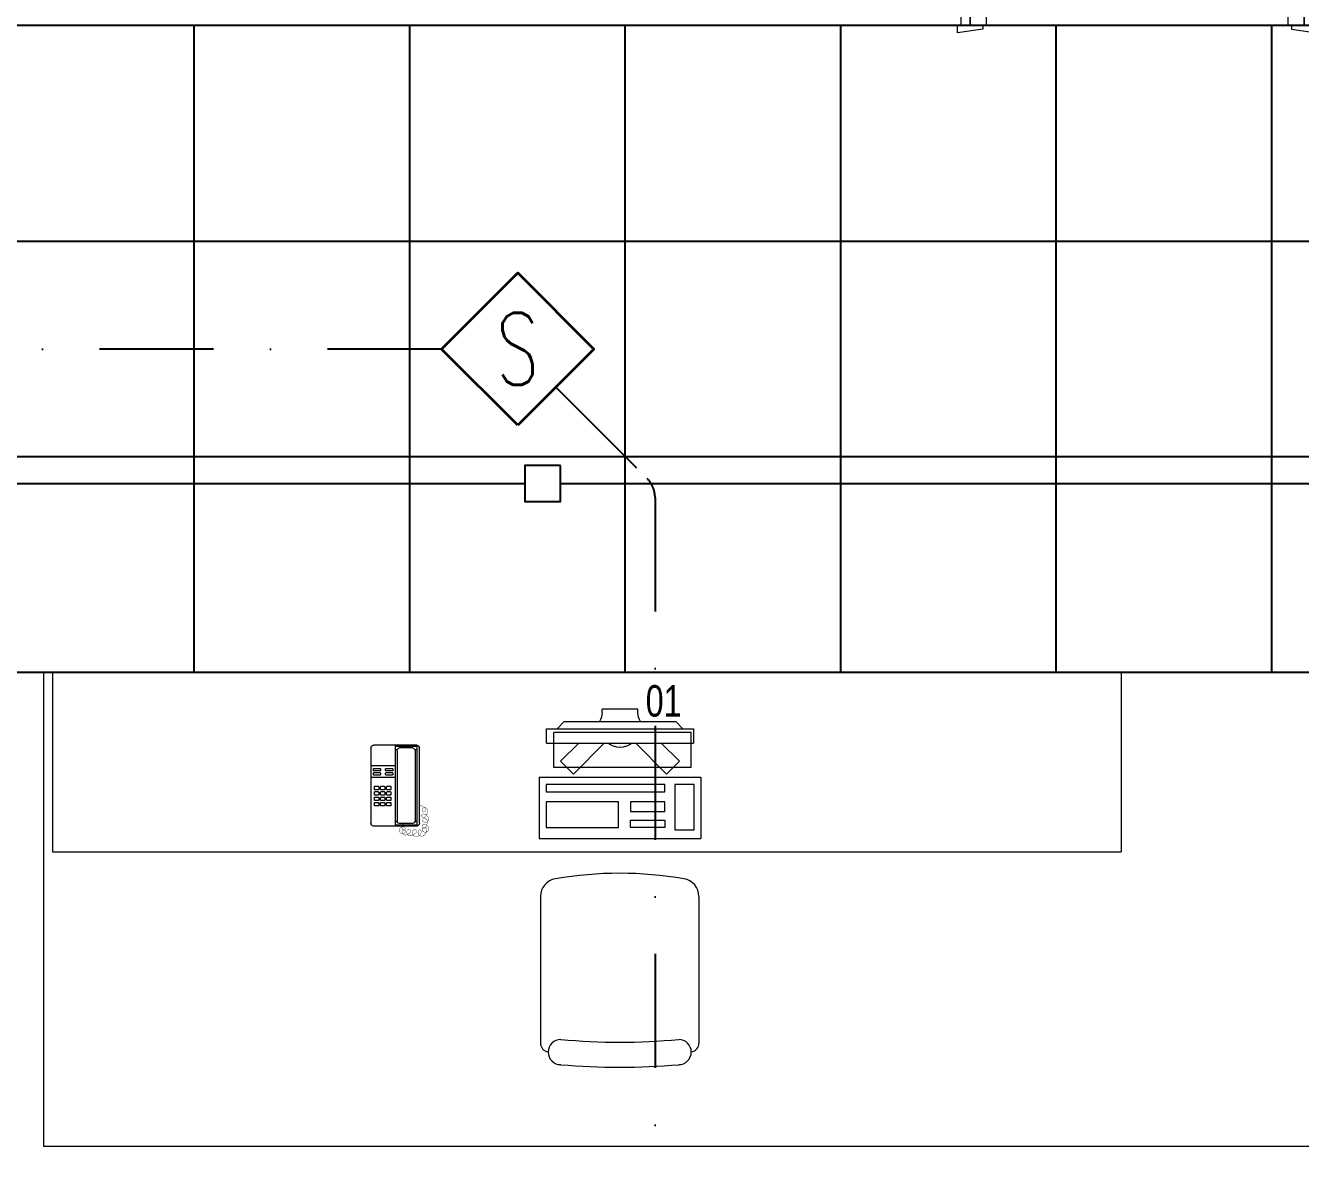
# Model space of a CAD drawing. Header units: inches. Extents: x -246178 to 57169, y -29325 to 19878.
# Drawn here: x 14148 to 17698, y -4107 to -947 of the extents above; entities that cross this region are included whole.
import ezdxf
from ezdxf.enums import TextEntityAlignment as Align

# ---------------------------------------------------------------- set-up
doc = ezdxf.new("R2010")
doc.units = ezdxf.units.IN
doc.header["$LTSCALE"] = 25
doc.header["$MEASUREMENT"] = 0
doc.linetypes.add('DASHDOT', pattern=[25.4, 12.7, -6.35, 0, -6.35])
doc.layers.get('0').update_dxf_attribs({"color": 8})
for name, color, linetype, lineweight in [('00-Ground Floor$0$72_EGR_EQP_TAG', 142, 'Continuous', 5), ('00-Ground Floor$0$LOADING', 253, 'Continuous', 5), ('00-Ground Floor$0$Walls', 251, 'Continuous', 5), ('00-Ground Floor$0$Wooden Joinery', 251, 'Continuous', 5), ('E-LITE-CLNG-CNDT', 6, 'DASHDOT', 35), ('F-ALRM-CLNG @ 100', 33, 'Continuous', 35), ('F-ALRM-CLNG-CNDT', 51, 'DASHDOT', 25), ('F-ALRM-CNDT-SPLY', 43, 'POWER SUPPLY', 25)]:
    doc.layers.add(name, color=color, linetype=linetype, lineweight=lineweight)
doc.layers.add('00-Ground Floor$0$False Ceiling', color=251, linetype='Continuous')
doc.styles.add('00-Ground Floor$0$X3G_ENTITY_257CFD', font='swisscl.ttf', dxfattribs={"height": 200})
doc.styles.add('DC_Simplex', font='SIMPLEX.shx', dxfattribs={"width": 0.7})
doc.styles.get("Standard").update_dxf_attribs({"font": 'arial.ttf'})
doc.linetypes.add('POWER SUPPLY', pattern='A,50.8,-4,["PS",Standard,S=4.5,R=0,X=0,Y=-2.25],-11', length=65.8)

# ---------------------------------------------------------------- blocks, each defined once
blk = doc.blocks.new('00-Ground Floor$0$A$C72370EFE')
at = {"layer": '00-Ground Floor$0$Wooden Joinery'}
for p, q in [((-0.01, -0.03), (-0.01, -0.07)), ((0, -0.03), (-0.01, -0.03)), ((0.04, -0.03), (0.05, -0.03)), ((0.05, -0.03), (0.05, -0.07)), ((-0.05, -0.07), (-0.05, -0.16)), ((-0.03, -0.07), (-0.03, -0.16)), ((-0.01, -0.04), (-0.02, -0.04)), ((-0.01, -0.06), (-0.02, -0.06)), ((0, -0.07), (-0.01, -0.07)), ((0.04, -0.07), (0.05, -0.07)), ((0.05, -0.04), (0.06, -0.04)), ((0.05, -0.06), (0.06, -0.06)), ((0.07, -0.07), (0.07, -0.16)), ((0.09, -0.07), (0.09, -0.16)), ((-0.01, -0.17), (-0.02, -0.17)), ((-0.01, -0.17), (-0.01, -0.19)), ((0.05, -0.17), (0.06, -0.17)), ((0.05, -0.17), (0.05, -0.19)), ((-0.01, -0.19), (-0.02, -0.19)), ((0.05, -0.19), (0.06, -0.19))]:
    blk.add_line(p, q, dxfattribs=at)
for centre, radius, start, end in [((-0.02, -0.07), 0.03, 90, 180), ((-0.02, -0.07), 0.01, 90, 180), ((0.06, -0.07), 0.03, 0, 90), ((0.06, -0.07), 0.01, 0, 90), ((-0.02, -0.16), 0.03, 180, 270), ((-0.02, -0.16), 0.01, 180, 270), ((0.06, -0.16), 0.01, 270, 0), ((0.06, -0.16), 0.03, 270, 0)]:
    blk.add_arc(centre, radius, start, end, dxfattribs=at)
blk = doc.blocks.new('00-Ground Floor$0$A$C5DAD61B4')
at = {"layer": '00-Ground Floor$0$Wooden Joinery'}
for points in [[(80, 959.1), (80, 969.1), (10, 979.1), (10, 959.1)], [(940, 959.1), (940, 969.1), (1010, 979.1), (1010, 959.1)], [(70, 859.1), (70, 849.1), (0, 839.1), (0, 859.1)], [(120, 859.1), (120, 0), (80, 0), (80, 859.1)], [(950, 859.1), (950, 849.1), (1020, 839.1), (1020, 859.1)]]:
    blk.add_lwpolyline(points, close=True, dxfattribs=at)
for points in [[(45, 859.1), (45, 959.1), (20, 959.1), (20, 859.1), (45, 859.1)], [(45, 859.1), (80, 859.1), (80, 899.1), (90, 899.1), (90, 959.1), (45, 959.1), (45, 859.1)], [(975, 859.1), (940, 859.1), (940, 899.1), (930, 899.1), (930, 959.1), (975, 959.1), (975, 859.1)], [(975, 859.1), (975, 959.1), (1000, 959.1), (1000, 859.1), (975, 859.1)]]:
    blk.add_lwpolyline(points, dxfattribs=at)
blk.add_arc((80, 859.1), 860, 272.666, 0, dxfattribs=at)
at = {"layer": '00-Ground Floor$0$Wooden Joinery', "xscale": 999.9999999998854, "yscale": 999.9999999998854, "zscale": 999.9999999998854, "rotation": 180}
blk.add_blockref('00-Ground Floor$0$A$C72370EFE', (120, 0), dxfattribs=at)
blk = doc.blocks.new('00-Ground Floor$0$DM20079-P')
at = {"color": 0}
for p, q in [((-0.0686, 0.217), (-0.0686, 0.008)), ((-0.0616, 0.225), (0.0594, 0.225)), ((-0.0616, 0.225), (-0.0616, 0)), ((-0.0616, 0.222), (-0.0016, 0.222)), ((-0.0496, 0.2175), (-0.0136, 0.2175)), ((-0.0016, 0.225), (-0.0016, 0)), ((0.0664, 0.217), (0.0664, 0.008)), ((-0.0616, 0.212), (-0.0565, 0.212)), ((-0.0566, 0.2105), (-0.0566, 0.0145)), ((-0.0068, 0.212), (-0.0016, 0.212)), ((-0.0066, 0.2105), (-0.0066, 0.0145)), ((-0.0016, 0.1675), (0.0664, 0.1675)), ((-0.0016, 0.135), (0.0664, 0.135)), ((-0.0616, 0.013), (-0.0565, 0.013)), ((-0.0616, 0.003), (-0.0016, 0.003)), ((-0.0594, 0), (0.0594, 0)), ((-0.0496, 0.0075), (-0.0136, 0.0075)), ((-0.0068, 0.013), (-0.0016, 0.013))]:
    blk.add_line(p, q, dxfattribs=at)
for points in [[(0.0074, 0.1605, 0.414214), (0.0054, 0.1585), (0.0054, 0.1555, 0.414214), (0.0074, 0.1535), (0.0234, 0.1535, 0.414214), (0.0254, 0.1555), (0.0254, 0.1585, 0.414214), (0.0234, 0.1605)], [(0.0234, 0.142, 0.414214), (0.0254, 0.144), (0.0254, 0.147, 0.414214), (0.0234, 0.149), (0.0074, 0.149, 0.414214), (0.0054, 0.147), (0.0054, 0.144, 0.414214), (0.0074, 0.142)], [(0.0574, 0.1535, 0.414214), (0.0594, 0.1555), (0.0594, 0.1585, 0.414214), (0.0574, 0.1605), (0.0414, 0.1605, 0.414214), (0.0394, 0.1585), (0.0394, 0.1555, 0.414214), (0.0414, 0.1535)], [(0.0574, 0.142, 0.414214), (0.0594, 0.144), (0.0594, 0.147, 0.414214), (0.0574, 0.149), (0.0414, 0.149, 0.414214), (0.0394, 0.147), (0.0394, 0.144, 0.414214), (0.0414, 0.142)], [(0.0104, 0.103, 0.414214), (0.0124, 0.101), (0.0204, 0.101, 0.414214), (0.0224, 0.103), (0.0224, 0.109, 0.414214), (0.0204, 0.111), (0.0124, 0.111, 0.414214), (0.0104, 0.109)], [(0.0274, 0.103, 0.414214), (0.0294, 0.101), (0.0374, 0.101, 0.414214), (0.0394, 0.103), (0.0394, 0.109, 0.414214), (0.0374, 0.111), (0.0294, 0.111, 0.414214), (0.0274, 0.109)], [(0.0444, 0.103, 0.414214), (0.0464, 0.101), (0.0544, 0.101, 0.414214), (0.0564, 0.103), (0.0564, 0.109, 0.414214), (0.0544, 0.111), (0.0464, 0.111, 0.414214), (0.0444, 0.109)], [(0.0104, 0.088, 0.414214), (0.0124, 0.086), (0.0204, 0.086, 0.414214), (0.0224, 0.088), (0.0224, 0.094, 0.414214), (0.0204, 0.096), (0.0124, 0.096, 0.414214), (0.0104, 0.094)], [(0.0104, 0.073, 0.414214), (0.0124, 0.071), (0.0204, 0.071, 0.414214), (0.0224, 0.073), (0.0224, 0.079, 0.414214), (0.0204, 0.081), (0.0124, 0.081, 0.414214), (0.0104, 0.079)], [(0.0274, 0.088, 0.414214), (0.0294, 0.086), (0.0374, 0.086, 0.414214), (0.0394, 0.088), (0.0394, 0.094, 0.414214), (0.0374, 0.096), (0.0294, 0.096, 0.414214), (0.0274, 0.094)], [(0.0274, 0.073, 0.414214), (0.0294, 0.071), (0.0374, 0.071, 0.414214), (0.0394, 0.073), (0.0394, 0.079, 0.414214), (0.0374, 0.081), (0.0294, 0.081, 0.414214), (0.0274, 0.079)], [(0.0444, 0.088, 0.414214), (0.0464, 0.086), (0.0544, 0.086, 0.414214), (0.0564, 0.088), (0.0564, 0.094, 0.414214), (0.0544, 0.096), (0.0464, 0.096, 0.414214), (0.0444, 0.094)], [(0.0444, 0.073, 0.414214), (0.0464, 0.071), (0.0544, 0.071, 0.414214), (0.0564, 0.073), (0.0564, 0.079, 0.414214), (0.0544, 0.081), (0.0464, 0.081, 0.414214), (0.0444, 0.079)], [(0.0104, 0.058, 0.414214), (0.0124, 0.056), (0.0204, 0.056, 0.414214), (0.0224, 0.058), (0.0224, 0.064, 0.414214), (0.0204, 0.066), (0.0124, 0.066, 0.414214), (0.0104, 0.064)], [(0.0274, 0.058, 0.414214), (0.0294, 0.056), (0.0374, 0.056, 0.414214), (0.0394, 0.058), (0.0394, 0.064, 0.414214), (0.0374, 0.066), (0.0294, 0.066, 0.414214), (0.0274, 0.064)], [(0.0444, 0.058, 0.414214), (0.0464, 0.056), (0.0544, 0.056, 0.414214), (0.0564, 0.058), (0.0564, 0.064, 0.414214), (0.0544, 0.066), (0.0464, 0.066, 0.414214), (0.0444, 0.064)]]:
    blk.add_lwpolyline(points, format="xyb", close=True, dxfattribs=at)
at = {"color": 0, "const_width": 0.001}
blk.add_lwpolyline([(-0.0686, 0.059, 0.184574), (-0.0861, 0.0478, 1.44364), (-0.0769, 0.0452, 0.837915), (-0.0907, 0.0465, 0.30536), (-0.0835, 0.0248, 1.584726), (-0.0815, 0.034, 0.253153), (-0.094, 0.0228, 0.874198), (-0.0776, 0.0142, 0.915253), (-0.0897, 0.0168, 0.223821), (-0.0874, -0.0011, 1.703343), (-0.0796, 0.005, 0.588962), (-0.0934, -0.0114, 0.717795), (-0.0769, -0.0108, 0.983104), (-0.0875, -0.0075, 0.326362), (-0.0815, -0.0259, 0.758716), (-0.0657, -0.0134, 0.906186), (-0.0743, -0.016, 0.189488), (-0.067, -0.0272, 0.7948), (-0.0506, -0.0127, 1.223996), (-0.0585, -0.0193, 0.072149), (-0.0473, -0.0259, 0.645886), (-0.0341, -0.0134, 1.366917), (-0.042, -0.0193, 0.078415), (-0.0315, -0.0246, 0.723006), (-0.0229, -0.0127, 1.105484), (-0.0289, -0.018, 0.327892), (-0.017, -0.0193, 0.446638), (-0.0144, -0.0068, 0.327263), (-0.0269, -0.0029, 1.240441), (-0.0229, -0.0094, 0.611307), (-0.0278, 0.0075)], format="xyb", dxfattribs=at)
at = {"color": 0}
for centre, radius, start, end in [((-0.0605, 0.217), 0.00813, 97.9633, 179.6649), ((-0.0496, 0.2105), 0.007, 90, 180), ((-0.0136, 0.2105), 0.007, 0, 90), ((0.0582, 0.217), 0.00813, 0.3351, 82.0367), ((-0.0605, 0.008), 0.00813, 180.3351, 277.9633), ((-0.0496, 0.0145), 0.007, 180, 270), ((-0.0136, 0.0145), 0.007, 270, 0), ((0.0582, 0.008), 0.00813, 277.9633, 359.6649)]:
    blk.add_arc(centre, radius, start, end, dxfattribs=at)
blk = doc.blocks.new('00-Ground Floor$0$GF21021-P')
for p, q in [((-0.2207, 0.4756), (-0.2207, 0.0675)), ((0.2205, 0.4756), (0.2205, 0.0675))]:
    blk.add_line(p, q)
for centre, radius, start, end in [((-0.0001, -0.5295), 1.0695, 80.3671, 99.6329), ((-0.1707, 0.4756), 0.05, 99.6329, 180), ((0.1705, 0.4756), 0.05, 0, 80.3671), ((-0.1643, 0.0425), 0.0351, 90, 270), ((0, 1.8467), 1.7767, 264.6946, 275.3053), ((0.1641, 0.0425), 0.0351, 270, 90), ((-0.1957, 0.0675), 0.025, 180, 261.4721), ((0.1955, 0.0675), 0.025, 278.5279, 0), ((0, 1.8314), 1.8314, 264.8532, 275.147)]:
    blk.add_arc(centre, radius, start, end)
blk = doc.blocks.new('00-Ground Floor$0$ITCWLS1-P')
at = {"layer": '00-Ground Floor$0$LOADING'}
for p, q in [((-0.2651, 0.43, 0), (-0.3051, 0.43, 0)), ((-0.3051, 0.43, 0), (-0.3051, 0.02, 0)), ((-0.2651, 0.43, 0), (-0.2651, 0.02, 0)), ((-0.17, 0.45), (-0.17, 0)), ((-0.17, 0.45), (0, 0.45)), ((-0.1496, 0.4305), (-0.1291, 0.4305)), ((-0.1291, 0.4305), (-0.1291, 0.4089)), ((0, 0.45), (0, 0)), ((-0.3251, 0.38, 0), (-0.3051, 0.4, 0)), ((-0.197, 0.4094), (-0.295, 0.4094)), ((-0.295, 0.0264), (-0.295, 0.4094)), ((-0.197, 0.0264), (-0.197, 0.4094)), ((-0.3251, 0.38, 0), (-0.3251, 0.07, 0)), ((-0.3503, 0.275), (-0.3596, 0.275)), ((-0.3596, 0.175), (-0.3596, 0.275)), ((-0.3503, 0.175), (-0.3596, 0.175)), ((-0.3251, 0.07, 0), (-0.3051, 0.05, 0)), ((-0.3051, 0.02, 0), (-0.2651, 0.02, 0)), ((-0.197, 0.0264), (-0.295, 0.0264)), ((-0.17, 0), (0, 0))]:
    blk.add_line(p, q, dxfattribs=at)
at = {"layer": '00-Ground Floor$0$LOADING', "extrusion": (2.48281e-10, 3.18408e-10, -1)}
for p, q in [((-0.2651, 0.3395), (-0.2144, 0.3902)), ((-0.1791, 0.3548), (-0.2144, 0.3902)), ((-0.2651, 0.2688), (-0.1791, 0.3548))]:
    blk.add_line(p, q, dxfattribs=at)
at = {"layer": '00-Ground Floor$0$LOADING', "extrusion": (2.48281e-10, -3.18408e-10, -1)}
for p, q in [((-0.2651, 0.1812), (-0.1791, 0.0952)), ((-0.2651, 0.1105), (-0.2144, 0.0598)), ((-0.1791, 0.0952), (-0.2144, 0.0598))]:
    blk.add_line(p, q, dxfattribs=at)
at = {"layer": '00-Ground Floor$0$LOADING'}
for points in [[(-0.1291, 0.4089), (-0.1291, 0.1), (-0.1496, 0.1), (-0.1496, 0.4305)], [(-0.1496, 0.1), (-0.1496, 0.1), (-0.1496, 0.1), (-0.1496, 0.1), (-0.1496, 0.1), (-0.1496, 0.1), (-0.1496, 0.1), (-0.1496, 0.1), (-0.1496, 0.1)], [(-0.1496, 0.1), (-0.1496, 0.1), (-0.1496, 0.1), (-0.1496, 0.1), (-0.1496, 0.1), (-0.1496, 0.1), (-0.1496, 0.1), (-0.1496, 0.1), (-0.1496, 0.1), (-0.1496, 0.1), (-0.1496, 0.1), (-0.1496, 0.1), (-0.1496, 0.1), (-0.1496, 0.1), (-0.1496, 0.1), (-0.1496, 0.1), (-0.1496, 0.1), (-0.1496, 0.1)], [(-0.1496, 0.1), (-0.1496, 0.1), (-0.1496, 0.1), (-0.1496, 0.1), (-0.1496, 0.1), (-0.1496, 0.1), (-0.1496, 0.1), (-0.1496, 0.1), (-0.1496, 0.1), (-0.1496, 0.1)], [(-0.1496, 0.1), (-0.1496, 0.1), (-0.1496, 0.1), (-0.1496, 0.1), (-0.1496, 0.1), (-0.1496, 0.1), (-0.1496, 0.1)], [(-0.1496, 0.1), (-0.1496, 0.1), (-0.1496, 0.1), (-0.1496, 0.1), (-0.1496, 0.1), (-0.1496, 0.1), (-0.1496, 0.1), (-0.1496, 0.1), (-0.1496, 0.1), (-0.1496, 0.1)], [(-0.1496, 0.1), (-0.1496, 0.1), (-0.1496, 0.1), (-0.1496, 0.1), (-0.1496, 0.1), (-0.1496, 0.1), (-0.1496, 0.1), (-0.1496, 0.1), (-0.1496, 0.1), (-0.1496, 0.1), (-0.1496, 0.1), (-0.1496, 0.1), (-0.1496, 0.1), (-0.1496, 0.1), (-0.1496, 0.1)], [(-0.1496, 0.1), (-0.1496, 0.1), (-0.1496, 0.1), (-0.1496, 0.1), (-0.1496, 0.1), (-0.1496, 0.1), (-0.1496, 0.1), (-0.1496, 0.1), (-0.1496, 0.1), (-0.1496, 0.1)], [(-0.1496, 0.1), (-0.1496, 0.1), (-0.1496, 0.1), (-0.1496, 0.1), (-0.1496, 0.1), (-0.1496, 0.1), (-0.1496, 0.1), (-0.1496, 0.1), (-0.1496, 0.1), (-0.1496, 0.1)], [(-0.1496, 0.1), (-0.1496, 0.1), (-0.1496, 0.1), (-0.1496, 0.1), (-0.1496, 0.1), (-0.1496, 0.1), (-0.1496, 0.1), (-0.1496, 0.1), (-0.1496, 0.1), (-0.1496, 0.1), (-0.1496, 0.1), (-0.1496, 0.1), (-0.1496, 0.1), (-0.1496, 0.1), (-0.1496, 0.1), (-0.1496, 0.1), (-0.1496, 0.1), (-0.1496, 0.1), (-0.1496, 0.1), (-0.1496, 0.1), (-0.1496, 0.1), (-0.1496, 0.1), (-0.1496, 0.1), (-0.1496, 0.1), (-0.1496, 0.1), (-0.1496, 0.1), (-0.1496, 0.1), (-0.1496, 0.1), (-0.1496, 0.1), (-0.1496, 0.1), (-0.1496, 0.1), (-0.1496, 0.1), (-0.1496, 0.1), (-0.1496, 0.1), (-0.1496, 0.1), (-0.1496, 0.1), (-0.1496, 0.1), (-0.1496, 0.1), (-0.1496, 0.1), (-0.1496, 0.1), (-0.1496, 0.1), (-0.1496, 0.1), (-0.1496, 0.1), (-0.1496, 0.1), (-0.1496, 0.1), (-0.1496, 0.1), (-0.1496, 0.1), (-0.1496, 0.1), (-0.1496, 0.1), (-0.1496, 0.1), (-0.1496, 0.1), (-0.1496, 0.1), (-0.1496, 0.1), (-0.1496, 0.1)], [(-0.1496, 0.1), (-0.1496, 0.1), (-0.1496, 0.1), (-0.1496, 0.1), (-0.1496, 0.1), (-0.1496, 0.1), (-0.1496, 0.1), (-0.1496, 0.1), (-0.1496, 0.1), (-0.1496, 0.1), (-0.1496, 0.1), (-0.1496, 0.1), (-0.1496, 0.1), (-0.1496, 0.1), (-0.1496, 0.1), (-0.1496, 0.1), (-0.1496, 0.1), (-0.1496, 0.1), (-0.1496, 0.1), (-0.1496, 0.1), (-0.1496, 0.1), (-0.1496, 0.1), (-0.1496, 0.1), (-0.1496, 0.1), (-0.1496, 0.1), (-0.1496, 0.1), (-0.1496, 0.1), (-0.1496, 0.1), (-0.1496, 0.1), (-0.1496, 0.1), (-0.1496, 0.1), (-0.1496, 0.1), (-0.1496, 0.1), (-0.1496, 0.1), (-0.1496, 0.1), (-0.1496, 0.1), (-0.1496, 0.1), (-0.1496, 0.1), (-0.1496, 0.1), (-0.1496, 0.1), (-0.1496, 0.1), (-0.1496, 0.1), (-0.1496, 0.1), (-0.1496, 0.1), (-0.1496, 0.1), (-0.1496, 0.1), (-0.1496, 0.1), (-0.1496, 0.1), (-0.1496, 0.1), (-0.1496, 0.1), (-0.1496, 0.1), (-0.1496, 0.1), (-0.1496, 0.1), (-0.1496, 0.1), (-0.1496, 0.1), (-0.1496, 0.1), (-0.1496, 0.1), (-0.1496, 0.1), (-0.1496, 0.1), (-0.1496, 0.1), (-0.1496, 0.1), (-0.1496, 0.1), (-0.1496, 0.1), (-0.1496, 0.1), (-0.1496, 0.1), (-0.1496, 0.1), (-0.1496, 0.1), (-0.1496, 0.1), (-0.1496, 0.1), (-0.1496, 0.1), (-0.1496, 0.1), (-0.1496, 0.1), (-0.1496, 0.1), (-0.1496, 0.1), (-0.1496, 0.1), (-0.1496, 0.1), (-0.1496, 0.1), (-0.1496, 0.1), (-0.1496, 0.1), (-0.1496, 0.1), (-0.1496, 0.1), (-0.1496, 0.1), (-0.1496, 0.1), (-0.1496, 0.1), (-0.1496, 0.1), (-0.1496, 0.1), (-0.1496, 0.1), (-0.1496, 0.1), (-0.1496, 0.1)], [(-0.1496, 0.1), (-0.1496, 0.1), (-0.1496, 0.1), (-0.1496, 0.1), (-0.1496, 0.1), (-0.1496, 0.1), (-0.1496, 0.1), (-0.1496, 0.1), (-0.1496, 0.1), (-0.1496, 0.1), (-0.1496, 0.1), (-0.1496, 0.1)], [(-0.1496, 0.1), (-0.1496, 0.1), (-0.1496, 0.1), (-0.1496, 0.1), (-0.1496, 0.1), (-0.1496, 0.1), (-0.1496, 0.1)], [(-0.1496, 0.1), (-0.1496, 0.1), (-0.1496, 0.1), (-0.1496, 0.1), (-0.1496, 0.1), (-0.1496, 0.1), (-0.1496, 0.1), (-0.1496, 0.1), (-0.1496, 0.1), (-0.1496, 0.1), (-0.1496, 0.1), (-0.1496, 0.1), (-0.1496, 0.1), (-0.1496, 0.1), (-0.1496, 0.1), (-0.1496, 0.1), (-0.1496, 0.1)], [(-0.1496, 0.1), (-0.1496, 0.1), (-0.1496, 0.1), (-0.1496, 0.1), (-0.1496, 0.1), (-0.1496, 0.1), (-0.1496, 0.1), (-0.1496, 0.1), (-0.1496, 0.1), (-0.1496, 0.1), (-0.1496, 0.1), (-0.1496, 0.1), (-0.1496, 0.1), (-0.1496, 0.1), (-0.1496, 0.1), (-0.1496, 0.1), (-0.1496, 0.1), (-0.1496, 0.1), (-0.1496, 0.1), (-0.1496, 0.1), (-0.1496, 0.1), (-0.1496, 0.1), (-0.1496, 0.1), (-0.1496, 0.1), (-0.1496, 0.1), (-0.1496, 0.1), (-0.1496, 0.1), (-0.1496, 0.1), (-0.1496, 0.1), (-0.1496, 0.1), (-0.1496, 0.1), (-0.1496, 0.1), (-0.1496, 0.1), (-0.1496, 0.1), (-0.1496, 0.1), (-0.1496, 0.1), (-0.1496, 0.1), (-0.1496, 0.1), (-0.1496, 0.1), (-0.1496, 0.1), (-0.1496, 0.1), (-0.1496, 0.1), (-0.1496, 0.1), (-0.1496, 0.1), (-0.1496, 0.1), (-0.1496, 0.1), (-0.1496, 0.1), (-0.1496, 0.1), (-0.1496, 0.1), (-0.1496, 0.1), (-0.1496, 0.1), (-0.1496, 0.1), (-0.1496, 0.1), (-0.1496, 0.1), (-0.1496, 0.1), (-0.1496, 0.1), (-0.1496, 0.1), (-0.1496, 0.1), (-0.1496, 0.1), (-0.1496, 0.1), (-0.1496, 0.1), (-0.1496, 0.1), (-0.1496, 0.1), (-0.1496, 0.1), (-0.1496, 0.1), (-0.1496, 0.1), (-0.1496, 0.1), (-0.1496, 0.1), (-0.1496, 0.1), (-0.1496, 0.1), (-0.1496, 0.1), (-0.1496, 0.1), (-0.1496, 0.1), (-0.1496, 0.1), (-0.1496, 0.1), (-0.1496, 0.1), (-0.1496, 0.1), (-0.1496, 0.1), (-0.1496, 0.1), (-0.1496, 0.1), (-0.1496, 0.1), (-0.1496, 0.1), (-0.1496, 0.1), (-0.1496, 0.1), (-0.1496, 0.1), (-0.1496, 0.1), (-0.1496, 0.1), (-0.1496, 0.1), (-0.1496, 0.1), (-0.1496, 0.1), (-0.1496, 0.1), (-0.1496, 0.1), (-0.1496, 0.1), (-0.1496, 0.1), (-0.1496, 0.1), (-0.1496, 0.1), (-0.1496, 0.1), (-0.1496, 0.1), (-0.1496, 0.1), (-0.1496, 0.1), (-0.1496, 0.1), (-0.1496, 0.1), (-0.1496, 0.1), (-0.1496, 0.1), (-0.1496, 0.1), (-0.1496, 0.1), (-0.1496, 0.1), (-0.1496, 0.1), (-0.1496, 0.1), (-0.1496, 0.1), (-0.1496, 0.1)], [(-0.1496, 0.1), (-0.1496, 0.1), (-0.1496, 0.1), (-0.1496, 0.1), (-0.1496, 0.1), (-0.1496, 0.1), (-0.1496, 0.1), (-0.1496, 0.1)]]:
    blk.add_lwpolyline(points, dxfattribs=at)
for points in [[(-0.1019, 0.4305), (-0.0304, 0.4305), (-0.0304, 0.2294), (-0.1019, 0.2294)], [(-0.1019, 0.1954), (-0.0747, 0.1954), (-0.0747, 0.1), (-0.1019, 0.1)], [(-0.0304, 0.1954), (-0.0508, 0.1954), (-0.0508, 0.1), (-0.0304, 0.1)], [(-0.1496, 0.1), (-0.1496, 0.1), (-0.1496, 0.1), (-0.1496, 0.1), (-0.1496, 0.1), (-0.1496, 0.1), (-0.1496, 0.1), (-0.1496, 0.1), (-0.1496, 0.1), (-0.1496, 0.1), (-0.1496, 0.1), (-0.1496, 0.1), (-0.1496, 0.1), (-0.1496, 0.1), (-0.1496, 0.1), (-0.1496, 0.1), (-0.1496, 0.1), (-0.1496, 0.1), (-0.1496, 0.1), (-0.1496, 0.1), (-0.1496, 0.1), (-0.1496, 0.1), (-0.1496, 0.1), (-0.1496, 0.1), (-0.1496, 0.1), (-0.1496, 0.1), (-0.1496, 0.1), (-0.1496, 0.1), (-0.1496, 0.1), (-0.1496, 0.1), (-0.1496, 0.1), (-0.1496, 0.1), (-0.1496, 0.1), (-0.1496, 0.1), (-0.1496, 0.1), (-0.1496, 0.1), (-0.1496, 0.1), (-0.1496, 0.1), (-0.1496, 0.1), (-0.1496, 0.1), (-0.1496, 0.1), (-0.1496, 0.1), (-0.1496, 0.1), (-0.1496, 0.1), (-0.1496, 0.1), (-0.1496, 0.1), (-0.1496, 0.1), (-0.1496, 0.1), (-0.1496, 0.1), (-0.1496, 0.1), (-0.1496, 0.1), (-0.1496, 0.1), (-0.1496, 0.1), (-0.1496, 0.1), (-0.1496, 0.1), (-0.1496, 0.1), (-0.1496, 0.1), (-0.1496, 0.1), (-0.1496, 0.1), (-0.1496, 0.1), (-0.1496, 0.1), (-0.1496, 0.1), (-0.1496, 0.1), (-0.1496, 0.1), (-0.1496, 0.1), (-0.1496, 0.1), (-0.1496, 0.1), (-0.1496, 0.1), (-0.1496, 0.1), (-0.1496, 0.1), (-0.1496, 0.1), (-0.1496, 0.1), (-0.1496, 0.1), (-0.1496, 0.1), (-0.1496, 0.1), (-0.1496, 0.1), (-0.1496, 0.1), (-0.1496, 0.1), (-0.1496, 0.1), (-0.1496, 0.1), (-0.1496, 0.1), (-0.1496, 0.1), (-0.1496, 0.1), (-0.1496, 0.1), (-0.1496, 0.1), (-0.1496, 0.1), (-0.1496, 0.1), (-0.1496, 0.1), (-0.1496, 0.1), (-0.1496, 0.1), (-0.1496, 0.1), (-0.1496, 0.1), (-0.1496, 0.1), (-0.1496, 0.1), (-0.1496, 0.1), (-0.1496, 0.1), (-0.1496, 0.1), (-0.1496, 0.1), (-0.1496, 0.1), (-0.1496, 0.1), (-0.1496, 0.1), (-0.1496, 0.1), (-0.1496, 0.1), (-0.1496, 0.1), (-0.1496, 0.1), (-0.1496, 0.1), (-0.1496, 0.1), (-0.1496, 0.1), (-0.1496, 0.1), (-0.1496, 0.1), (-0.1496, 0.1), (-0.1496, 0.1), (-0.1496, 0.1), (-0.1496, 0.1), (-0.1496, 0.1), (-0.1496, 0.1), (-0.1496, 0.1), (-0.1496, 0.1), (-0.1496, 0.1), (-0.1496, 0.1), (-0.1496, 0.1), (-0.1496, 0.1), (-0.1496, 0.1), (-0.1496, 0.1), (-0.1496, 0.1), (-0.1496, 0.1), (-0.1496, 0.1), (-0.1496, 0.1), (-0.1496, 0.1), (-0.1496, 0.1), (-0.1496, 0.1), (-0.1496, 0.1), (-0.1496, 0.1), (-0.1496, 0.1), (-0.1496, 0.1), (-0.1496, 0.1), (-0.1496, 0.1), (-0.1496, 0.1), (-0.1496, 0.1), (-0.1496, 0.1), (-0.1496, 0.1), (-0.1496, 0.1), (-0.1496, 0.1), (-0.1496, 0.1), (-0.1496, 0.1), (-0.1496, 0.1), (-0.1496, 0.1), (-0.1496, 0.1), (-0.1496, 0.1), (-0.1496, 0.1), (-0.1496, 0.1), (-0.1496, 0.1), (-0.1496, 0.1), (-0.1496, 0.1), (-0.1496, 0.1), (-0.1496, 0.1), (-0.1496, 0.1), (-0.1496, 0.1), (-0.1496, 0.1), (-0.1496, 0.1), (-0.1496, 0.1), (-0.1496, 0.1), (-0.1496, 0.1), (-0.1496, 0.1), (-0.1496, 0.1), (-0.1496, 0.1), (-0.1496, 0.1), (-0.1496, 0.1), (-0.1496, 0.1), (-0.1496, 0.1), (-0.1496, 0.1), (-0.1496, 0.1), (-0.1496, 0.1), (-0.1496, 0.1), (-0.1496, 0.1), (-0.1496, 0.1), (-0.1496, 0.1), (-0.1496, 0.1), (-0.1496, 0.1), (-0.1496, 0.1), (-0.1496, 0.1), (-0.1496, 0.1), (-0.1496, 0.1), (-0.1496, 0.1), (-0.1496, 0.1), (-0.1496, 0.1), (-0.1496, 0.1), (-0.1496, 0.1), (-0.1496, 0.1), (-0.1496, 0.1), (-0.1496, 0.1), (-0.1496, 0.1), (-0.1496, 0.1), (-0.1496, 0.1), (-0.1496, 0.1), (-0.1496, 0.1), (-0.1496, 0.1), (-0.1496, 0.1), (-0.1496, 0.1), (-0.1496, 0.1), (-0.1496, 0.1), (-0.1496, 0.1), (-0.1496, 0.1), (-0.1496, 0.1), (-0.1496, 0.1), (-0.1496, 0.1), (-0.1496, 0.1), (-0.1496, 0.1), (-0.1496, 0.1), (-0.1496, 0.1), (-0.1496, 0.1), (-0.1496, 0.1), (-0.1496, 0.1), (-0.1496, 0.1), (-0.1496, 0.1), (-0.1496, 0.1), (-0.1496, 0.1), (-0.1496, 0.1), (-0.1496, 0.1), (-0.1496, 0.1), (-0.1496, 0.1), (-0.1496, 0.1), (-0.1496, 0.1), (-0.1496, 0.1), (-0.1496, 0.1), (-0.1496, 0.1), (-0.1496, 0.1), (-0.1496, 0.1), (-0.1496, 0.1), (-0.1496, 0.1), (-0.1496, 0.1), (-0.1496, 0.1), (-0.1496, 0.1), (-0.1496, 0.1), (-0.1496, 0.1), (-0.1496, 0.1), (-0.1496, 0.1), (-0.1496, 0.1), (-0.1496, 0.1), (-0.1496, 0.1), (-0.1496, 0.1), (-0.1496, 0.1), (-0.1496, 0.1), (-0.1496, 0.1), (-0.1496, 0.1), (-0.1496, 0.1), (-0.1496, 0.1), (-0.1496, 0.1), (-0.1496, 0.1), (-0.1496, 0.1), (-0.1496, 0.1), (-0.1496, 0.1), (-0.1496, 0.1), (-0.1496, 0.1), (-0.1496, 0.1), (-0.1496, 0.1), (-0.1496, 0.1), (-0.1496, 0.1), (-0.1496, 0.1), (-0.1496, 0.1), (-0.1496, 0.1), (-0.1496, 0.1), (-0.1496, 0.1), (-0.1496, 0.1), (-0.1496, 0.1), (-0.1496, 0.1), (-0.1496, 0.1), (-0.1496, 0.1), (-0.1496, 0.1), (-0.1496, 0.1), (-0.1496, 0.1), (-0.1496, 0.1), (-0.1496, 0.1), (-0.1496, 0.1), (-0.1496, 0.1), (-0.1496, 0.1), (-0.1496, 0.1)], [(-0.1496, 0.1), (-0.1496, 0.1), (-0.1496, 0.1), (-0.1496, 0.1), (-0.1496, 0.1), (-0.1496, 0.1), (-0.1496, 0.1), (-0.1496, 0.1), (-0.1496, 0.1), (-0.1496, 0.1), (-0.1496, 0.1), (-0.1496, 0.1), (-0.1496, 0.1), (-0.1496, 0.1), (-0.1496, 0.1), (-0.1496, 0.1), (-0.1496, 0.1), (-0.1496, 0.1), (-0.1496, 0.1), (-0.1496, 0.1), (-0.1496, 0.1), (-0.1496, 0.1), (-0.1496, 0.1), (-0.1496, 0.1), (-0.1496, 0.1), (-0.1496, 0.1), (-0.1496, 0.1), (-0.1496, 0.1), (-0.1496, 0.1), (-0.1496, 0.1), (-0.1496, 0.1), (-0.1496, 0.1), (-0.1496, 0.1), (-0.1496, 0.1), (-0.1496, 0.1), (-0.1496, 0.1), (-0.1496, 0.1), (-0.1496, 0.1), (-0.1496, 0.1), (-0.1496, 0.1), (-0.1496, 0.1), (-0.1496, 0.1), (-0.1496, 0.1), (-0.1496, 0.1), (-0.1496, 0.1), (-0.1496, 0.1), (-0.1496, 0.1), (-0.1496, 0.1), (-0.1496, 0.1), (-0.1496, 0.1), (-0.1496, 0.1), (-0.1496, 0.1), (-0.1496, 0.1), (-0.1496, 0.1), (-0.1496, 0.1), (-0.1496, 0.1), (-0.1496, 0.1), (-0.1496, 0.1), (-0.1496, 0.1), (-0.1496, 0.1), (-0.1496, 0.1), (-0.1496, 0.1), (-0.1496, 0.1), (-0.1496, 0.1), (-0.1496, 0.1), (-0.1496, 0.1), (-0.1496, 0.1), (-0.1496, 0.1), (-0.1496, 0.1), (-0.1496, 0.1), (-0.1496, 0.1), (-0.1496, 0.1), (-0.1496, 0.1), (-0.1496, 0.1), (-0.1496, 0.1), (-0.1496, 0.1), (-0.1496, 0.1), (-0.1496, 0.1), (-0.1496, 0.1), (-0.1496, 0.1), (-0.1496, 0.1), (-0.1496, 0.1), (-0.1496, 0.1), (-0.1496, 0.1), (-0.1496, 0.1), (-0.1496, 0.1), (-0.1496, 0.1), (-0.1496, 0.1), (-0.1496, 0.1), (-0.1496, 0.1), (-0.1496, 0.1), (-0.1496, 0.1), (-0.1496, 0.1), (-0.1496, 0.1), (-0.1496, 0.1), (-0.1496, 0.1), (-0.1496, 0.1), (-0.1496, 0.1), (-0.1496, 0.1), (-0.1496, 0.1), (-0.1496, 0.1), (-0.1496, 0.1), (-0.1496, 0.1), (-0.1496, 0.1), (-0.1496, 0.1), (-0.1496, 0.1), (-0.1496, 0.1), (-0.1496, 0.1), (-0.1496, 0.1), (-0.1496, 0.1), (-0.1496, 0.1), (-0.1496, 0.1), (-0.1496, 0.1), (-0.1496, 0.1), (-0.1496, 0.1), (-0.1496, 0.1), (-0.1496, 0.1), (-0.1496, 0.1), (-0.1496, 0.1), (-0.1496, 0.1), (-0.1496, 0.1), (-0.1496, 0.1), (-0.1496, 0.1), (-0.1496, 0.1), (-0.1496, 0.1), (-0.1496, 0.1), (-0.1496, 0.1), (-0.1496, 0.1), (-0.1496, 0.1), (-0.1496, 0.1), (-0.1496, 0.1), (-0.1496, 0.1), (-0.1496, 0.1), (-0.1496, 0.1), (-0.1496, 0.1), (-0.1496, 0.1), (-0.1496, 0.1), (-0.1496, 0.1), (-0.1496, 0.1), (-0.1496, 0.1), (-0.1496, 0.1), (-0.1496, 0.1), (-0.1496, 0.1), (-0.1496, 0.1), (-0.1496, 0.1), (-0.1496, 0.1), (-0.1496, 0.1), (-0.1496, 0.1), (-0.1496, 0.1), (-0.1496, 0.1), (-0.1496, 0.1), (-0.1496, 0.1), (-0.1496, 0.1), (-0.1496, 0.1), (-0.1496, 0.1), (-0.1496, 0.1), (-0.1496, 0.1), (-0.1496, 0.1), (-0.1496, 0.1), (-0.1496, 0.1), (-0.1496, 0.1), (-0.1496, 0.1), (-0.1496, 0.1), (-0.1496, 0.1), (-0.1496, 0.1), (-0.1496, 0.1), (-0.1496, 0.1), (-0.1496, 0.1), (-0.1496, 0.1), (-0.1496, 0.1), (-0.1496, 0.1), (-0.1496, 0.1), (-0.1496, 0.1), (-0.1496, 0.1), (-0.1496, 0.1), (-0.1496, 0.1), (-0.1496, 0.1), (-0.1496, 0.1), (-0.1496, 0.1), (-0.1496, 0.1), (-0.1496, 0.1), (-0.1496, 0.1), (-0.1496, 0.1), (-0.1496, 0.1), (-0.1496, 0.1), (-0.1496, 0.1), (-0.1496, 0.1), (-0.1496, 0.1), (-0.1496, 0.1), (-0.1496, 0.1), (-0.1496, 0.1), (-0.1496, 0.1), (-0.1496, 0.1), (-0.1496, 0.1), (-0.1496, 0.1), (-0.1496, 0.1), (-0.1496, 0.1), (-0.1496, 0.1), (-0.1496, 0.1), (-0.1496, 0.1), (-0.1496, 0.1), (-0.1496, 0.1), (-0.1496, 0.1), (-0.1496, 0.1), (-0.1496, 0.1), (-0.1496, 0.1), (-0.1496, 0.1), (-0.1496, 0.1), (-0.1496, 0.1), (-0.1496, 0.1), (-0.1496, 0.1), (-0.1496, 0.1), (-0.1496, 0.1), (-0.1496, 0.1)], [(-0.1496, 0.1), (-0.1496, 0.1), (-0.1496, 0.1), (-0.1496, 0.1), (-0.1496, 0.1), (-0.1496, 0.1), (-0.1496, 0.1), (-0.1496, 0.1), (-0.1496, 0.1), (-0.1496, 0.1), (-0.1496, 0.1), (-0.1496, 0.1), (-0.1496, 0.1), (-0.1496, 0.1), (-0.1496, 0.1), (-0.1496, 0.1), (-0.1496, 0.1), (-0.1496, 0.1), (-0.1496, 0.1), (-0.1496, 0.1), (-0.1496, 0.1), (-0.1496, 0.1), (-0.1496, 0.1), (-0.1496, 0.1), (-0.1496, 0.1), (-0.1496, 0.1), (-0.1496, 0.1), (-0.1496, 0.1), (-0.1496, 0.1), (-0.1496, 0.1), (-0.1496, 0.1), (-0.1496, 0.1), (-0.1496, 0.1), (-0.1496, 0.1), (-0.1496, 0.1), (-0.1496, 0.1), (-0.1496, 0.1), (-0.1496, 0.1), (-0.1496, 0.1), (-0.1496, 0.1), (-0.1496, 0.1), (-0.1496, 0.1), (-0.1496, 0.1), (-0.1496, 0.1), (-0.1496, 0.1), (-0.1496, 0.1), (-0.1496, 0.1), (-0.1496, 0.1), (-0.1496, 0.1), (-0.1496, 0.1), (-0.1496, 0.1), (-0.1496, 0.1), (-0.1496, 0.1), (-0.1496, 0.1), (-0.1496, 0.1), (-0.1496, 0.1), (-0.1496, 0.1), (-0.1496, 0.1), (-0.1496, 0.1), (-0.1496, 0.1), (-0.1496, 0.1), (-0.1496, 0.1), (-0.1496, 0.1), (-0.1496, 0.1), (-0.1496, 0.1), (-0.1496, 0.1), (-0.1496, 0.1), (-0.1496, 0.1), (-0.1496, 0.1), (-0.1496, 0.1), (-0.1496, 0.1), (-0.1496, 0.1), (-0.1496, 0.1), (-0.1496, 0.1), (-0.1496, 0.1), (-0.1496, 0.1), (-0.1496, 0.1), (-0.1496, 0.1), (-0.1496, 0.1), (-0.1496, 0.1), (-0.1496, 0.1), (-0.1496, 0.1), (-0.1496, 0.1), (-0.1496, 0.1), (-0.1496, 0.1), (-0.1496, 0.1), (-0.1496, 0.1), (-0.1496, 0.1), (-0.1496, 0.1), (-0.1496, 0.1), (-0.1496, 0.1), (-0.1496, 0.1), (-0.1496, 0.1), (-0.1496, 0.1), (-0.1496, 0.1), (-0.1496, 0.1), (-0.1496, 0.1), (-0.1496, 0.1), (-0.1496, 0.1), (-0.1496, 0.1), (-0.1496, 0.1), (-0.1496, 0.1), (-0.1496, 0.1), (-0.1496, 0.1), (-0.1496, 0.1), (-0.1496, 0.1), (-0.1496, 0.1), (-0.1496, 0.1), (-0.1496, 0.1), (-0.1496, 0.1), (-0.1496, 0.1), (-0.1496, 0.1), (-0.1496, 0.1), (-0.1496, 0.1), (-0.1496, 0.1), (-0.1496, 0.1), (-0.1496, 0.1), (-0.1496, 0.1), (-0.1496, 0.1), (-0.1496, 0.1), (-0.1496, 0.1), (-0.1496, 0.1), (-0.1496, 0.1), (-0.1496, 0.1), (-0.1496, 0.1), (-0.1496, 0.1), (-0.1496, 0.1), (-0.1496, 0.1), (-0.1496, 0.1), (-0.1496, 0.1), (-0.1496, 0.1), (-0.1496, 0.1), (-0.1496, 0.1), (-0.1496, 0.1), (-0.1496, 0.1), (-0.1496, 0.1), (-0.1496, 0.1), (-0.1496, 0.1), (-0.1496, 0.1), (-0.1496, 0.1), (-0.1496, 0.1), (-0.1496, 0.1), (-0.1496, 0.1), (-0.1496, 0.1), (-0.1496, 0.1), (-0.1496, 0.1), (-0.1496, 0.1), (-0.1496, 0.1), (-0.1496, 0.1), (-0.1496, 0.1), (-0.1496, 0.1), (-0.1496, 0.1), (-0.1496, 0.1), (-0.1496, 0.1), (-0.1496, 0.1), (-0.1496, 0.1), (-0.1496, 0.1), (-0.1496, 0.1), (-0.1496, 0.1), (-0.1496, 0.1), (-0.1496, 0.1), (-0.1496, 0.1), (-0.1496, 0.1), (-0.1496, 0.1), (-0.1496, 0.1), (-0.1496, 0.1), (-0.1496, 0.1), (-0.1496, 0.1), (-0.1496, 0.1), (-0.1496, 0.1), (-0.1496, 0.1), (-0.1496, 0.1), (-0.1496, 0.1), (-0.1496, 0.1), (-0.1496, 0.1), (-0.1496, 0.1), (-0.1496, 0.1), (-0.1496, 0.1), (-0.1496, 0.1), (-0.1496, 0.1), (-0.1496, 0.1), (-0.1496, 0.1), (-0.1496, 0.1), (-0.1496, 0.1), (-0.1496, 0.1), (-0.1496, 0.1), (-0.1496, 0.1), (-0.1496, 0.1), (-0.1496, 0.1), (-0.1496, 0.1), (-0.1496, 0.1), (-0.1496, 0.1), (-0.1496, 0.1), (-0.1496, 0.1), (-0.1496, 0.1), (-0.1496, 0.1), (-0.1496, 0.1), (-0.1496, 0.1), (-0.1496, 0.1), (-0.1496, 0.1), (-0.1496, 0.1), (-0.1496, 0.1), (-0.1496, 0.1), (-0.1496, 0.1), (-0.1496, 0.1), (-0.1496, 0.1), (-0.1496, 0.1), (-0.1496, 0.1), (-0.1496, 0.1), (-0.1496, 0.1), (-0.1496, 0.1), (-0.1496, 0.1), (-0.1496, 0.1), (-0.1496, 0.1), (-0.1496, 0.1), (-0.1496, 0.1), (-0.1496, 0.1), (-0.1496, 0.1), (-0.1496, 0.1)], [(-0.1496, 0.0727), (-0.0236, 0.0727), (-0.0236, 0.0182), (-0.1496, 0.0182)]]:
    blk.add_lwpolyline(points, close=True, dxfattribs=at)
for centre, radius, start, end in [((-0.3503, 0.325), 0.05, 270, 300.3093), ((-0.3089, 0.225), 0.0556, 321.9431, 38.0569), ((-0.3503, 0.125), 0.05, 59.6907, 90)]:
    blk.add_arc(centre, radius, start, end, dxfattribs=at)
blk = doc.blocks.new('00-Ground Floor$0$A$Ce9e1c4c3')
at = {"layer": '00-Ground Floor$0$False Ceiling', "color": 254, "linetype": 'Continuous'}
for p, q in [((-51182.1, -947.4, 0), (-87736.7, -947.4, 0)), ((-85382.1, -2747.4), (-85382.1, -947.4)), ((-84782.1, -2747.4), (-84782.1, -947.4)), ((-84182.1, -2747.4), (-84182.1, -947.4)), ((-83582.1, -2747.4), (-83582.1, -947.4)), ((-82982.1, -2747.4), (-82982.1, -947.4)), ((-82382.1, -2747.4), (-82382.1, -947.4)), ((-87736.7, -1547.4), (-51182.1, -1547.4)), ((-87736.7, -2147.4), (-51182.1, -2147.4)), ((-87736.7, -2747.4, 0), (-51182.1, -2747.4, 0))]:
    blk.add_line(p, q, dxfattribs=at)
blk = doc.blocks.new('00-Ground Floor')
at = {"layer": '00-Ground Floor$0$LOADING'}
for p, q in [((14222.9, -2747.4, 0), (17198.7, -2747.4, 0)), ((14222.9, -2747.4, 0), (14222.9, -3247.4, 0)), ((17198.7, -2747.4, 0), (17198.7, -3247.4, 0)), ((14222.9, -3247.4, 0), (17198.7, -3247.4, 0))]:
    blk.add_line(p, q, dxfattribs=at)
at = {"layer": '00-Ground Floor$0$Walls'}
for p, q in [((13607.9, -947.4, 0), (16752.9, -947.4, 0)), ((10397.9, -2747.4, 0), (14197.9, -2747.4, 0)), ((14197.9, -2747.4, 0), (14197.9, -4067.4, 0)), ((17797.7, -4067.4, 0), (14197.9, -4067.4, 0))]:
    blk.add_line(p, q, dxfattribs=at)
at = {"layer": '00-Ground Floor$0$False Ceiling', "color": 254}
blk.add_blockref('00-Ground Floor$0$A$Ce9e1c4c3', (100000, 0), dxfattribs=at)
at = {"layer": '00-Ground Floor$0$LOADING', "xscale": -1000, "yscale": 1000, "zscale": 1000}
for name, p, rotation in [('00-Ground Floor$0$ITCWLS1-P', (16028.1, -3209.9, 0), 89.99999999246123), ('00-Ground Floor$0$DM20079-P', (15175.8, -3175.8, 0), 359.9999934716078)]:
    blk.add_blockref(name, p, dxfattribs=dict(at, rotation=rotation))
at = {"layer": '00-Ground Floor$0$LOADING', "xscale": 1000, "yscale": 1000, "zscale": 1000}
blk.add_blockref('00-Ground Floor$0$GF21021-P', (15802.4, -3847.2, 0), dxfattribs=at)
at = {"layer": '00-Ground Floor$0$Wooden Joinery', "rotation": 180}
blk.add_blockref('00-Ground Floor$0$A$C5DAD61B4', (17752.9, 11.6, 0), dxfattribs=at)
at = {"layer": '00-Ground Floor$0$72_EGR_EQP_TAG', "insert": (15924.6, -2783.5, 0), "char_height": 87.47, "attachment_point": 2, "style": '00-Ground Floor$0$X3G_ENTITY_257CFD'}
blk.add_mtext('01', dxfattribs=at)
blk = doc.blocks.new('A$C5CF53093')
blk.add_lwpolyline([(0, -212.1), (-212.1, 0), (0, 212.1), (212.1, 0)], close=True)
blk = doc.blocks.new('*U12')
at = {"xscale": 0.01, "yscale": 0.01, "zscale": 0.01}
blk.add_blockref('A$C5CF53093', (0.007, -0.007), dxfattribs=at)
at = {"color": 6, "style": 'DC_Simplex', "width": 0.7, "flags": 8}
blk.add_attdef('TYPE', text='', height=2, rotation=360, dxfattribs=at).set_placement((0, 0), align=Align.MIDDLE_CENTER)

msp = doc.modelspace()

# ---------------------------------------------------------------- linework, layer by layer
at = {"layer": 'F-ALRM-CLNG-CNDT'}
for points in [[(15306.5, -1848.1), (12373.6, -1848.1, 0.414214), (12298.6, -1923.1), (12298.6, -3536)], [(15624.7, -1954.2), (15878.7, -2208.2, -0.198912), (15900.7, -2261.3), (15900.7, -5388.6)]]:
    msp.add_lwpolyline(points, format="xyb", dxfattribs=at)
at = {"layer": 'F-ALRM-CNDT-SPLY'}
for points in [[(15637.8, -2172.4), (15537.8, -2172.4), (15537.8, -2272.4), (15637.8, -2272.4), (15637.8, -2172.4)], [(15637.8, -2222.4), (30514.5, -2222.4)]]:
    msp.add_lwpolyline(points, dxfattribs=at)
msp.add_lwpolyline([(6909.3, -3864.7), (6909.3, -2297.4, -0.414214), (6984.3, -2222.4), (15537.8, -2222.4)], format="xyb", dxfattribs=at)

# ---------------------------------------------------------------- block references
at = {"layer": 'E-LITE-CLNG-CNDT'}
msp.add_blockref('00-Ground Floor', (0, 0), dxfattribs=at)
at = {"layer": 'F-ALRM-CLNG @ 100', "xscale": 100, "yscale": 100, "zscale": 100}
msp.add_blockref('*U12', (15517.9, -1847.4), dxfattribs=at).add_auto_attribs({'TYPE': 'S'})

doc.saveas('drawing.dxf')
